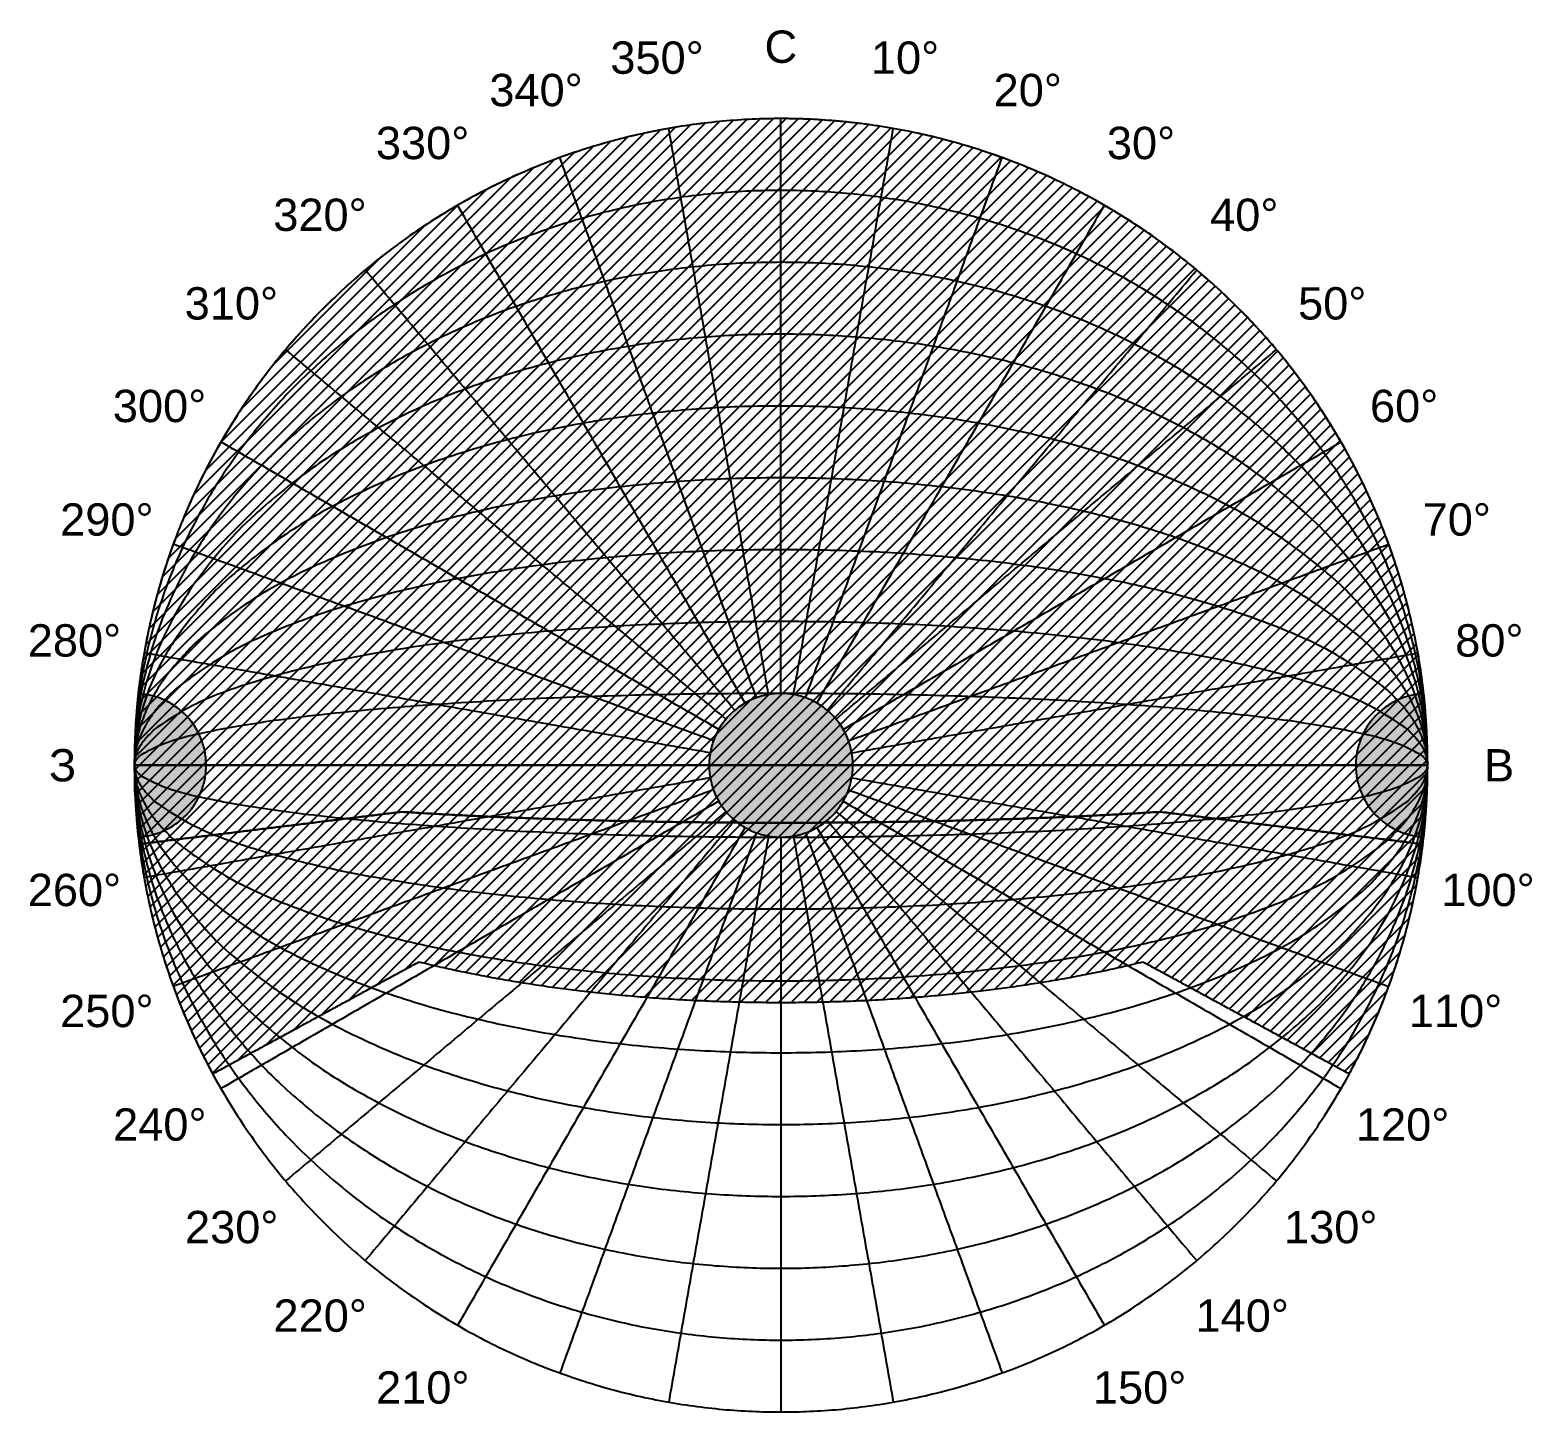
# Model space of a CAD drawing. Header units: metres. Extents: x -136 to 1605, y -2105 to 333.
# Drawn here: x -104.5 to 104.5, y -1590 to -1397.7 of the extents above; entities that cross this region are included whole.
import ezdxf

# ---------------------------------------------------------------- set-up
doc = ezdxf.new("R2010")
doc.units = ezdxf.units.M
doc.layers.add('118', color=7, linetype='Continuous', true_color=0x000000)
doc.styles.add('Meters Architectural', font='arial.ttf')

msp = doc.modelspace()

# ---------------------------------------------------------------- hatches: boundary and pattern name
at = {"layer": '118', "true_color": 0xff6b6b}
h = msp.add_hatch(dxfattribs=at)
h.set_pattern_fill('Hatch1', color=11, scale=10, angle=45, style=0, pattern_type=2)
h.set_pattern_definition([(45, (0, 0), (-0.8838835, 0.8838835), [])])
h.paths.add_polyline_path([(90, -1500), (89.98, -1498), (89.91, -1495.99), (89.8, -1493.96), (89.64, -1491.91), (89.43, -1489.86), (89.17, -1487.79), (88.86, -1485.71), (88.5, -1483.62), (88.08, -1481.53), (87.62, -1479.43), (87.1, -1477.34), (86.53, -1475.24), (85.9, -1473.14), (85.21, -1471.04), (84.48, -1468.95), (83.68, -1466.87), (82.83, -1464.8), (81.92, -1462.74), (80.96, -1460.69), (79.95, -1458.66), (78.87, -1456.65), (77.75, -1454.66), (76.56, -1452.69), (75.33, -1450.75), (74.04, -1448.84), (72.7, -1446.95), (71.31, -1445.09), (69.87, -1443.27), (68.38, -1441.49), (66.85, -1439.74), (65.27, -1438.03), (63.64, -1436.36), (61.97, -1434.73), (60.26, -1433.15), (58.51, -1431.62), (56.73, -1430.13), (54.91, -1428.69), (53.05, -1427.3), (51.16, -1425.96), (49.25, -1424.67), (47.31, -1423.44), (45.34, -1422.25), (43.35, -1421.13), (41.34, -1420.05), (39.31, -1419.04), (37.26, -1418.08), (35.2, -1417.17), (33.13, -1416.32), (31.05, -1415.52), (28.96, -1414.79), (26.86, -1414.1), (24.76, -1413.47), (22.66, -1412.9), (20.57, -1412.38), (18.47, -1411.92), (16.38, -1411.5), (14.29, -1411.14), (12.21, -1410.83), (10.14, -1410.57), (8.09, -1410.36), (6.04, -1410.2), (4.01, -1410.09), (2, -1410.02), (0, -1410), (-2, -1410.02), (-4.01, -1410.09), (-6.04, -1410.2), (-8.09, -1410.36), (-10.14, -1410.57), (-12.21, -1410.83), (-14.29, -1411.14), (-16.38, -1411.5), (-18.47, -1411.92), (-20.57, -1412.38), (-22.66, -1412.9), (-24.76, -1413.47), (-26.86, -1414.1), (-28.96, -1414.79), (-31.05, -1415.52), (-33.13, -1416.32), (-35.2, -1417.17), (-37.26, -1418.08), (-39.31, -1419.04), (-41.34, -1420.05), (-43.35, -1421.13), (-45.34, -1422.25), (-47.31, -1423.44), (-49.25, -1424.67), (-51.16, -1425.96), (-53.05, -1427.3), (-54.91, -1428.69), (-56.73, -1430.13), (-58.51, -1431.62), (-60.26, -1433.15), (-61.97, -1434.73), (-63.64, -1436.36), (-65.27, -1438.03), (-66.85, -1439.74), (-68.38, -1441.49), (-69.87, -1443.27), (-71.31, -1445.09), (-72.7, -1446.95), (-74.04, -1448.84), (-75.33, -1450.75), (-76.56, -1452.69), (-77.75, -1454.66), (-78.87, -1456.65), (-79.95, -1458.66), (-80.96, -1460.69), (-81.92, -1462.74), (-82.83, -1464.8), (-83.68, -1466.87), (-84.48, -1468.95), (-85.21, -1471.04), (-85.9, -1473.14), (-86.53, -1475.24), (-87.1, -1477.34), (-87.62, -1479.43), (-88.08, -1481.53), (-88.5, -1483.62), (-88.86, -1485.71), (-89.17, -1487.79), (-89.43, -1489.86), (-89.64, -1491.91), (-89.8, -1493.96), (-89.91, -1495.99), (-89.98, -1498), (-90, -1500), (-89.96, -1502.7), (-89.84, -1505.43), (-89.63, -1508.19), (-89.33, -1510.97), (-52.78, -1506.48), (-40.1, -1507.16), (-26.71, -1507.64), (0, -1508), (26.71, -1507.64), (40.1, -1507.16), (52.78, -1506.48), (89.33, -1510.97), (89.63, -1508.19), (89.84, -1505.43), (89.96, -1502.7)], flags=0)
at = {"layer": '118', "true_color": 0xffffff}
for points in [[(-89.44, -1490.02), (-89.69, -1492.54), (-89.86, -1495.05), (-89.97, -1497.54), (-90, -1500), (-80, -1500), (-80, -1499.79), (-80.01, -1499.57), (-80.02, -1499.36), (-80.04, -1499.14), (-80.06, -1498.92), (-80.09, -1498.7), (-80.12, -1498.48), (-80.15, -1498.25), (-80.2, -1498.03), (-80.24, -1497.81), (-80.3, -1497.58), (-80.36, -1497.36), (-80.42, -1497.13), (-80.49, -1496.91), (-80.57, -1496.69), (-80.65, -1496.46), (-80.73, -1496.24), (-80.83, -1496.02), (-80.92, -1495.8), (-81.03, -1495.58), (-81.14, -1495.37), (-81.25, -1495.15), (-81.38, -1494.94), (-81.5, -1494.73), (-81.63, -1494.52), (-81.77, -1494.32), (-81.91, -1494.12), (-82.06, -1493.92), (-82.22, -1493.72), (-82.37, -1493.53), (-82.54, -1493.34), (-82.7, -1493.16), (-82.88, -1492.98), (-83.05, -1492.81), (-83.24, -1492.64), (-83.42, -1492.47), (-83.61, -1492.31), (-83.8, -1492.15), (-84, -1492), (-84.2, -1491.85), (-84.4, -1491.71), (-84.61, -1491.58), (-84.82, -1491.45), (-85.03, -1491.32), (-85.24, -1491.21), (-85.45, -1491.09), (-85.67, -1490.99), (-85.89, -1490.88), (-86.11, -1490.79), (-86.33, -1490.7), (-86.55, -1490.61), (-86.78, -1490.53), (-87, -1490.46), (-87.23, -1490.39), (-87.45, -1490.33), (-87.67, -1490.27), (-87.9, -1490.22), (-88.12, -1490.18), (-88.34, -1490.14), (-88.57, -1490.1), (-88.79, -1490.07), (-89.01, -1490.05), (-89.23, -1490.03)], [(-10, -1500), (10, -1500), (10, -1499.78), (9.99, -1499.55), (9.98, -1499.33), (9.96, -1499.1), (9.94, -1498.87), (9.91, -1498.64), (9.87, -1498.41), (9.83, -1498.18), (9.79, -1497.95), (9.74, -1497.71), (9.68, -1497.48), (9.61, -1497.25), (9.54, -1497.02), (9.47, -1496.78), (9.39, -1496.55), (9.3, -1496.32), (9.2, -1496.09), (9.1, -1495.86), (9, -1495.63), (8.88, -1495.41), (8.76, -1495.18), (8.64, -1494.96), (8.51, -1494.74), (8.37, -1494.53), (8.23, -1494.32), (8.08, -1494.11), (7.92, -1493.9), (7.76, -1493.7), (7.6, -1493.5), (7.43, -1493.3), (7.25, -1493.11), (7.07, -1492.93), (6.89, -1492.75), (6.7, -1492.57), (6.5, -1492.4), (6.3, -1492.24), (6.1, -1492.08), (5.89, -1491.92), (5.68, -1491.77), (5.47, -1491.63), (5.26, -1491.49), (5.04, -1491.36), (4.82, -1491.24), (4.59, -1491.12), (4.37, -1491), (4.14, -1490.9), (3.91, -1490.8), (3.68, -1490.7), (3.45, -1490.61), (3.22, -1490.53), (2.98, -1490.46), (2.75, -1490.39), (2.52, -1490.32), (2.29, -1490.26), (2.05, -1490.21), (1.82, -1490.17), (1.59, -1490.13), (1.36, -1490.09), (1.13, -1490.06), (0.9, -1490.04), (0.67, -1490.02), (0.45, -1490.01), (0.22, -1490), (0, -1490), (-0.22, -1490), (-0.45, -1490.01), (-0.67, -1490.02), (-0.9, -1490.04), (-1.13, -1490.06), (-1.36, -1490.09), (-1.59, -1490.13), (-1.82, -1490.17), (-2.05, -1490.21), (-2.29, -1490.26), (-2.52, -1490.32), (-2.75, -1490.39), (-2.98, -1490.46), (-3.22, -1490.53), (-3.45, -1490.61), (-3.68, -1490.7), (-3.91, -1490.8), (-4.14, -1490.9), (-4.37, -1491), (-4.59, -1491.12), (-4.82, -1491.24), (-5.04, -1491.36), (-5.26, -1491.49), (-5.47, -1491.63), (-5.68, -1491.77), (-5.89, -1491.92), (-6.1, -1492.08), (-6.3, -1492.24), (-6.5, -1492.4), (-6.7, -1492.57), (-6.89, -1492.75), (-7.07, -1492.93), (-7.25, -1493.11), (-7.43, -1493.3), (-7.6, -1493.5), (-7.76, -1493.7), (-7.92, -1493.9), (-8.08, -1494.11), (-8.23, -1494.32), (-8.37, -1494.53), (-8.51, -1494.74), (-8.64, -1494.96), (-8.76, -1495.18), (-8.88, -1495.41), (-9, -1495.63), (-9.1, -1495.86), (-9.2, -1496.09), (-9.3, -1496.32), (-9.39, -1496.55), (-9.47, -1496.78), (-9.54, -1497.02), (-9.61, -1497.25), (-9.68, -1497.48), (-9.74, -1497.71), (-9.79, -1497.95), (-9.83, -1498.18), (-9.87, -1498.41), (-9.91, -1498.64), (-9.94, -1498.87), (-9.96, -1499.1), (-9.98, -1499.33), (-9.99, -1499.55), (-10, -1499.78)], [(80, -1500), (90, -1500), (89.97, -1497.54), (89.86, -1495.05), (89.69, -1492.54), (89.44, -1490.02), (89.23, -1490.03), (89.01, -1490.05), (88.79, -1490.07), (88.57, -1490.1), (88.34, -1490.14), (88.12, -1490.18), (87.9, -1490.22), (87.67, -1490.27), (87.45, -1490.33), (87.23, -1490.39), (87, -1490.46), (86.78, -1490.53), (86.55, -1490.61), (86.33, -1490.7), (86.11, -1490.79), (85.89, -1490.88), (85.67, -1490.99), (85.45, -1491.09), (85.24, -1491.21), (85.03, -1491.32), (84.82, -1491.45), (84.61, -1491.58), (84.4, -1491.71), (84.2, -1491.85), (84, -1492), (83.8, -1492.15), (83.61, -1492.31), (83.42, -1492.47), (83.24, -1492.64), (83.05, -1492.81), (82.88, -1492.98), (82.7, -1493.16), (82.54, -1493.34), (82.37, -1493.53), (82.22, -1493.72), (82.06, -1493.92), (81.91, -1494.12), (81.77, -1494.32), (81.63, -1494.52), (81.5, -1494.73), (81.38, -1494.94), (81.25, -1495.15), (81.14, -1495.37), (81.03, -1495.58), (80.92, -1495.8), (80.83, -1496.02), (80.73, -1496.24), (80.65, -1496.46), (80.57, -1496.69), (80.49, -1496.91), (80.42, -1497.13), (80.36, -1497.36), (80.3, -1497.58), (80.24, -1497.81), (80.2, -1498.03), (80.15, -1498.25), (80.12, -1498.48), (80.09, -1498.7), (80.06, -1498.92), (80.04, -1499.14), (80.02, -1499.36), (80.01, -1499.57), (80, -1499.79)], [(-80, -1500), (-90, -1500), (-89.97, -1502.46), (-89.86, -1504.95), (-89.69, -1507.46), (-89.44, -1509.98), (-89.23, -1509.97), (-89.01, -1509.95), (-88.79, -1509.93), (-88.57, -1509.9), (-88.34, -1509.86), (-88.12, -1509.82), (-87.9, -1509.78), (-87.67, -1509.73), (-87.45, -1509.67), (-87.23, -1509.61), (-87, -1509.54), (-86.78, -1509.47), (-86.55, -1509.39), (-86.33, -1509.3), (-86.11, -1509.21), (-85.89, -1509.12), (-85.67, -1509.01), (-85.45, -1508.91), (-85.24, -1508.79), (-85.03, -1508.68), (-84.82, -1508.55), (-84.61, -1508.42), (-84.4, -1508.29), (-84.2, -1508.15), (-84, -1508), (-83.8, -1507.85), (-83.61, -1507.69), (-83.42, -1507.53), (-83.24, -1507.36), (-83.05, -1507.19), (-82.88, -1507.02), (-82.7, -1506.84), (-82.54, -1506.66), (-82.37, -1506.47), (-82.22, -1506.28), (-82.06, -1506.08), (-81.91, -1505.88), (-81.77, -1505.68), (-81.63, -1505.48), (-81.5, -1505.27), (-81.38, -1505.06), (-81.25, -1504.85), (-81.14, -1504.63), (-81.03, -1504.42), (-80.92, -1504.2), (-80.83, -1503.98), (-80.73, -1503.76), (-80.65, -1503.54), (-80.57, -1503.31), (-80.49, -1503.09), (-80.42, -1502.87), (-80.36, -1502.64), (-80.3, -1502.42), (-80.24, -1502.19), (-80.2, -1501.97), (-80.15, -1501.75), (-80.12, -1501.52), (-80.09, -1501.3), (-80.06, -1501.08), (-80.04, -1500.86), (-80.02, -1500.64), (-80.01, -1500.43), (-80, -1500.21)], [(10, -1500), (-10, -1500), (-10, -1500.22), (-9.99, -1500.45), (-9.98, -1500.67), (-9.96, -1500.9), (-9.94, -1501.13), (-9.91, -1501.36), (-9.87, -1501.59), (-9.83, -1501.82), (-9.79, -1502.05), (-9.74, -1502.29), (-9.68, -1502.52), (-9.61, -1502.75), (-9.54, -1502.98), (-9.47, -1503.22), (-9.39, -1503.45), (-9.3, -1503.68), (-9.2, -1503.91), (-9.1, -1504.14), (-9, -1504.37), (-8.88, -1504.59), (-8.76, -1504.82), (-8.64, -1505.04), (-8.51, -1505.26), (-8.37, -1505.47), (-8.23, -1505.68), (-8.08, -1505.89), (-7.92, -1506.1), (-7.76, -1506.3), (-7.6, -1506.5), (-7.43, -1506.7), (-7.25, -1506.89), (-7.07, -1507.07), (-6.89, -1507.25), (-6.7, -1507.43), (-6.5, -1507.6), (-6.3, -1507.76), (-6.1, -1507.92), (-5.89, -1508.08), (-5.68, -1508.23), (-5.47, -1508.37), (-5.26, -1508.51), (-5.04, -1508.64), (-4.82, -1508.76), (-4.59, -1508.88), (-4.37, -1509), (-4.14, -1509.1), (-3.91, -1509.2), (-3.68, -1509.3), (-3.45, -1509.39), (-3.22, -1509.47), (-2.98, -1509.54), (-2.75, -1509.61), (-2.52, -1509.68), (-2.29, -1509.74), (-2.05, -1509.79), (-1.82, -1509.83), (-1.59, -1509.87), (-1.36, -1509.91), (-1.13, -1509.94), (-0.9, -1509.96), (-0.67, -1509.98), (-0.45, -1509.99), (-0.22, -1510), (0, -1510), (0.22, -1510), (0.45, -1509.99), (0.67, -1509.98), (0.9, -1509.96), (1.13, -1509.94), (1.36, -1509.91), (1.59, -1509.87), (1.82, -1509.83), (2.05, -1509.79), (2.29, -1509.74), (2.52, -1509.68), (2.75, -1509.61), (2.98, -1509.54), (3.22, -1509.47), (3.45, -1509.39), (3.68, -1509.3), (3.91, -1509.2), (4.14, -1509.1), (4.37, -1509), (4.59, -1508.88), (4.82, -1508.76), (5.04, -1508.64), (5.26, -1508.51), (5.47, -1508.37), (5.68, -1508.23), (5.89, -1508.08), (6.1, -1507.92), (6.3, -1507.76), (6.5, -1507.6), (6.7, -1507.43), (6.89, -1507.25), (7.07, -1507.07), (7.25, -1506.89), (7.43, -1506.7), (7.6, -1506.5), (7.76, -1506.3), (7.92, -1506.1), (8.08, -1505.89), (8.23, -1505.68), (8.37, -1505.47), (8.51, -1505.26), (8.64, -1505.04), (8.76, -1504.82), (8.88, -1504.59), (9, -1504.37), (9.1, -1504.14), (9.2, -1503.91), (9.3, -1503.68), (9.39, -1503.45), (9.47, -1503.22), (9.54, -1502.98), (9.61, -1502.75), (9.68, -1502.52), (9.74, -1502.29), (9.79, -1502.05), (9.83, -1501.82), (9.87, -1501.59), (9.91, -1501.36), (9.94, -1501.13), (9.96, -1500.9), (9.98, -1500.67), (9.99, -1500.45), (10, -1500.22)], [(89.44, -1509.98), (89.69, -1507.46), (89.86, -1504.95), (89.97, -1502.46), (90, -1500), (80, -1500), (80, -1500.21), (80.01, -1500.43), (80.02, -1500.64), (80.04, -1500.86), (80.06, -1501.08), (80.09, -1501.3), (80.12, -1501.52), (80.15, -1501.75), (80.2, -1501.97), (80.24, -1502.19), (80.3, -1502.42), (80.36, -1502.64), (80.42, -1502.87), (80.49, -1503.09), (80.57, -1503.31), (80.65, -1503.54), (80.73, -1503.76), (80.83, -1503.98), (80.92, -1504.2), (81.03, -1504.42), (81.14, -1504.63), (81.25, -1504.85), (81.38, -1505.06), (81.5, -1505.27), (81.63, -1505.48), (81.77, -1505.68), (81.91, -1505.88), (82.06, -1506.08), (82.22, -1506.28), (82.37, -1506.47), (82.54, -1506.66), (82.7, -1506.84), (82.88, -1507.02), (83.05, -1507.19), (83.24, -1507.36), (83.42, -1507.53), (83.61, -1507.69), (83.8, -1507.85), (84, -1508), (84.2, -1508.15), (84.4, -1508.29), (84.61, -1508.42), (84.82, -1508.55), (85.03, -1508.68), (85.24, -1508.79), (85.45, -1508.91), (85.67, -1509.01), (85.89, -1509.12), (86.11, -1509.21), (86.33, -1509.3), (86.55, -1509.39), (86.78, -1509.47), (87, -1509.54), (87.23, -1509.61), (87.45, -1509.67), (87.67, -1509.73), (87.9, -1509.78), (88.12, -1509.82), (88.34, -1509.86), (88.57, -1509.9), (88.79, -1509.93), (89.01, -1509.95), (89.23, -1509.97)]]:
    msp.add_hatch(color=7, dxfattribs=at).paths.add_polyline_path(points, flags=0)
at = {"layer": '118', "true_color": 0xd671f5}
h = msp.add_hatch(dxfattribs=at)
h.set_pattern_fill('Hatch1', color=201, scale=10, angle=45, style=0, pattern_type=2)
h.set_pattern_definition([(45, (4e-13, -5e-13), (-0.8838835, 0.8838835), [])])
h.paths.add_polyline_path([(89.33, -1510.97), (52.78, -1506.48), (40.1, -1507.16), (26.71, -1507.64), (0, -1508), (-26.71, -1507.64), (-40.1, -1507.16), (-52.78, -1506.48), (-89.33, -1510.97), (-89.06, -1512.96), (-88.75, -1514.97), (-88.38, -1516.98), (-87.97, -1518.99), (-87.51, -1521.01), (-87, -1523.03), (-86.44, -1525.05), (-85.83, -1527.07), (-85.17, -1529.09), (-84.46, -1531.1), (-83.69, -1533.1), (-82.88, -1535.09), (-82.01, -1537.08), (-81.09, -1539.05), (-80.12, -1541), (-79.09, -1542.94), (-50.37, -1527.35), (-47.4, -1528.05), (-44.37, -1528.71), (-38.16, -1529.89), (-31.81, -1530.87), (-25.38, -1531.66), (-18.93, -1532.26), (-12.51, -1532.68), (-6.19, -1532.92), (0, -1533), (6.19, -1532.92), (12.51, -1532.68), (18.93, -1532.26), (25.38, -1531.66), (31.81, -1530.87), (38.16, -1529.89), (44.37, -1528.71), (47.4, -1528.05), (50.37, -1527.35), (79.09, -1542.94), (80.12, -1541), (81.09, -1539.05), (82.01, -1537.08), (82.88, -1535.09), (83.69, -1533.1), (84.46, -1531.1), (85.17, -1529.09), (85.83, -1527.07), (86.44, -1525.05), (87, -1523.03), (87.51, -1521.01), (87.97, -1518.99), (88.38, -1516.98), (88.75, -1514.97), (89.06, -1512.96)], flags=0)

# ---------------------------------------------------------------- linework, layer by layer
at = {"layer": '118'}
for p, q in [((90, -1500), (-90, -1500)), ((-90, -1500), (90, -1500))]:
    msp.add_line(p, q, dxfattribs=at)
for points, weights, knots in [([(90, -1500), (90, -1410), (0, -1410), (-90, -1410), (-90, -1500)], [1, 0.707106781187, 1, 0.707106781187, 1], [0, 0, 0, 141.371669, 141.371669, 282.743339, 282.743339, 282.743339]), ([(90, -1500), (90, -1410), (0, -1410), (-90, -1410), (-90, -1500), (-90, -1505.5), (-89.33, -1510.97)], [1, 0.707106781187, 1, 0.707106781187, 1, 0.97529159111, 0.954751974331], [0, 0, 0, 141.371669, 141.371669, 282.743339, 282.743339, 294.669422, 294.669422, 294.669422]), ([(90, -1500), (90, -1420), (0, -1420), (-90, -1420), (-90, -1500)], [1, 0.707106781187, 1, 0.707106781187, 1], [0, 0, 0, 1.570796, 1.570796, 3.141593, 3.141593, 3.141593]), ([(90, -1500), (90, -1430), (0, -1430), (-90, -1430), (-90, -1500)], [1, 0.707106781187, 1, 0.707106781187, 1], [0, 0, 0, 1.570796, 1.570796, 3.141593, 3.141593, 3.141593]), ([(90, -1500), (90, -1440), (0, -1440), (-90, -1440), (-90, -1500)], [1, 0.707106781187, 1, 0.707106781187, 1], [0, 0, 0, 1.570796, 1.570796, 3.141593, 3.141593, 3.141593]), ([(90, -1500), (90, -1450), (0, -1450), (-90, -1450), (-90, -1500)], [1, 0.707106781187, 1, 0.707106781187, 1], [0, 0, 0, 1.570796, 1.570796, 3.141593, 3.141593, 3.141593]), ([(90, -1500), (90, -1460), (0, -1460), (-90, -1460), (-90, -1500)], [1, 0.707106781187, 1, 0.707106781187, 1], [0, 0, 0, 1.570796, 1.570796, 3.141593, 3.141593, 3.141593]), ([(90, -1500), (90, -1470), (0, -1470), (-90, -1470), (-90, -1500)], [1, 0.707106781187, 1, 0.707106781187, 1], [0, 0, 0, 1.570796, 1.570796, 3.141593, 3.141593, 3.141593]), ([(90, -1500), (90, -1480), (0, -1480), (-90, -1480), (-90, -1500)], [1, 0.707106781187, 1, 0.707106781187, 1], [0, 0, 0, 1.570796, 1.570796, 3.141593, 3.141593, 3.141593]), ([(90, -1500), (90, -1490), (0, -1490), (-90, -1490), (-90, -1500)], [1, 0.707106781187, 1, 0.707106781187, 1], [0, 0, 0, 1.570796, 1.570796, 3.141593, 3.141593, 3.141593]), ([(10, -1500), (10, -1490), (0, -1490), (-10, -1490), (-10, -1500)], [1, 0.707106781187, 1, 0.707106781187, 1], [150, 150, 150, 165.707963, 165.707963, 181.415927, 181.415927, 181.415927]), ([(10, -1500), (10, -1490), (0, -1490), (-10, -1490), (-10, -1500)], [1, 0.707106781187, 1, 0.707106781187, 1], [0, 0, 0, 15.707963, 15.707963, 31.415927, 31.415927, 31.415927]), ([(-90, -1500), (-90, -1590), (0, -1590), (90, -1590), (90, -1500)], [1, 0.707106781187, 1, 0.707106781187, 1], [0, 0, 0, 141.371669, 141.371669, 282.743339, 282.743339, 282.743339]), ([(-90, -1500), (-90, -1580), (0, -1580), (90, -1580), (90, -1500)], [1, 0.707106781187, 1, 0.707106781187, 1], [0, 0, 0, 1.570796, 1.570796, 3.141593, 3.141593, 3.141593]), ([(-90, -1500), (-90, -1570), (0, -1570), (90, -1570), (90, -1500)], [1, 0.707106781187, 1, 0.707106781187, 1], [0, 0, 0, 1.570796, 1.570796, 3.141593, 3.141593, 3.141593]), ([(-90, -1500), (-90, -1560), (0, -1560), (90, -1560), (90, -1500)], [1, 0.707106781187, 1, 0.707106781187, 1], [0, 0, 0, 1.570796, 1.570796, 3.141593, 3.141593, 3.141593]), ([(-90, -1500), (-90, -1550), (0, -1550), (90, -1550), (90, -1500)], [1, 0.707106781187, 1, 0.707106781187, 1], [0, 0, 0, 1.570796, 1.570796, 3.141593, 3.141593, 3.141593]), ([(-90, -1500), (-90, -1540), (0, -1540), (90, -1540), (90, -1500)], [1, 0.707106781187, 1, 0.707106781187, 1], [0, 0, 0, 1.570796, 1.570796, 3.141593, 3.141593, 3.141593]), ([(-90, -1500), (-90, -1530), (0, -1530), (90, -1530), (90, -1500)], [1, 0.707106781187, 1, 0.707106781187, 1], [0, 0, 0, 1.570796, 1.570796, 3.141593, 3.141593, 3.141593]), ([(-90, -1500), (-90, -1520), (0, -1520), (90, -1520), (90, -1500)], [1, 0.707106781187, 1, 0.707106781187, 1], [0, 0, 0, 1.570796, 1.570796, 3.141593, 3.141593, 3.141593]), ([(-90, -1500), (-90, -1510), (0, -1510), (90, -1510), (90, -1500)], [1, 0.707106781187, 1, 0.707106781187, 1], [0, 0, 0, 1.570796, 1.570796, 3.141593, 3.141593, 3.141593]), ([(-10, -1500), (-10, -1510), (0, -1510), (10, -1510), (10, -1500)], [1, 0.707106781187, 1, 0.707106781187, 1], [150, 150, 150, 165.707963, 165.707963, 181.415927, 181.415927, 181.415927]), ([(-10, -1500), (-10, -1510), (0, -1510), (10, -1510), (10, -1500)], [1, 0.707106781187, 1, 0.707106781187, 1], [0, 0, 0, 15.707963, 15.707963, 31.415927, 31.415927, 31.415927]), ([(52.78, -1506.48), (29.16, -1508), (0, -1508), (-29.16, -1508), (-52.78, -1506.48)], [0.954751974331, 0.980012489541, 1.11152571206, 0.980012489542, 0.954751974331], [-332.762926, -332.762926, -332.762926, -332.128384, -332.128384, -331.493842, -331.493842, -331.493842]), ([(-52.78, -1506.48), (-29.16, -1508), (0, -1508), (29.16, -1508), (52.78, -1506.48)], [0.954751974331, 0.980012489542, 1.11152571206, 0.980012489541, 0.954751974331], [331.493842, 331.493842, 331.493842, 332.128384, 332.128384, 332.762926, 332.762926, 332.762926]), ([(-50.37, -1527.35), (-27.54, -1533), (0, -1533), (27.54, -1533), (50.37, -1527.35)], [0.871497688034, 0.897879570367, 1.01169712034, 0.897879570366, 0.871497688034], [-227.968377, -227.968377, -227.968377, -227.365028, -227.365028, -226.761678, -226.761678, -226.761678])]:
    msp.add_rational_spline(points, weights, degree=2, knots=knots, dxfattribs=at)
for points in [[(0, -1490), (0, -1450), (0, -1410)], [(-1.74, -1490.15), (-8.68, -1450.76), (-15.63, -1411.37)], [(1.74, -1490.15), (8.68, -1450.76), (15.63, -1411.37)], [(-3.42, -1490.6), (-17.1, -1453.02), (-30.78, -1415.43)], [(3.42, -1490.6), (17.1, -1453.02), (30.78, -1415.43)], [(-5, -1491.34), (-25, -1456.7), (-45, -1422.06)], [(5, -1491.34), (25, -1456.7), (45, -1422.06)], [(-6.43, -1492.34), (-32.14, -1461.7), (-57.85, -1431.06)], [(6.43, -1492.34), (32.14, -1461.7), (57.85, -1431.06)], [(-7.66, -1493.57), (-38.3, -1467.86), (-68.94, -1442.15)], [(7.66, -1493.57), (38.3, -1467.86), (68.94, -1442.15)], [(-8.66, -1495), (-43.3, -1475), (-77.94, -1455)], [(8.66, -1495), (43.3, -1475), (77.94, -1455)], [(-9.4, -1496.58), (-46.98, -1482.9), (-84.57, -1469.22)], [(9.4, -1496.58), (46.98, -1482.9), (84.57, -1469.22)], [(-9.85, -1498.26), (-49.24, -1491.32), (-88.63, -1484.37)], [(9.85, -1498.26), (49.24, -1491.32), (88.63, -1484.37)], [(-10, -1500), (-50, -1500), (-90, -1500)], [(-10, -1500), (-50, -1500), (-90, -1500)], [(-80, -1500), (-85, -1500), (-90, -1500)], [(-90, -1500), (-85, -1500), (-80, -1500)], [(10, -1500), (0, -1500), (-10, -1500)], [(-10, -1500), (0, -1500), (10, -1500)], [(10, -1500), (50, -1500), (90, -1500)], [(10, -1500), (50, -1500), (90, -1500)], [(90, -1500), (85, -1500), (80, -1500)], [(80, -1500), (85, -1500), (90, -1500)], [(-9.85, -1501.74), (-49.24, -1508.68), (-88.63, -1515.63)], [(9.85, -1501.74), (49.24, -1508.68), (88.63, -1515.63)], [(-9.4, -1503.42), (-46.98, -1517.1), (-84.57, -1530.78)], [(9.4, -1503.42), (46.98, -1517.1), (84.57, -1530.78)], [(-89.33, -1510.97), (-71.05, -1508.72), (-52.78, -1506.48)], [(-8.66, -1505), (-43.3, -1525), (-77.94, -1545)], [(-7.66, -1506.43), (-38.3, -1532.14), (-68.94, -1557.85)], [(7.66, -1506.43), (38.3, -1532.14), (68.94, -1557.85)], [(8.66, -1505), (43.3, -1525), (77.94, -1545)], [(89.33, -1510.97), (71.05, -1508.72), (52.78, -1506.48)], [(52.78, -1506.48), (71.05, -1508.72), (89.33, -1510.97)], [(-6.43, -1507.66), (-32.14, -1538.3), (-57.85, -1568.94)], [(-5, -1508.66), (-25, -1543.3), (-45, -1577.94)], [(5, -1508.66), (25, -1543.3), (45, -1577.94)], [(6.43, -1507.66), (32.14, -1538.3), (57.85, -1568.94)], [(-3.42, -1509.4), (-17.1, -1546.98), (-30.78, -1584.57)], [(-1.74, -1509.85), (-8.68, -1549.24), (-15.63, -1588.63)], [(0, -1510), (0, -1550), (0, -1590)], [(1.74, -1509.85), (8.68, -1549.24), (15.63, -1588.63)], [(3.42, -1509.4), (17.1, -1546.98), (30.78, -1584.57)], [(-79.09, -1542.94), (-64.73, -1535.15), (-50.37, -1527.35)], [(50.37, -1527.35), (64.73, -1535.15), (79.09, -1542.94)]]:
    msp.add_open_spline(points, degree=2, dxfattribs=at)
for points, weights in [([(-89.44, -1490.02), (-90, -1494.99), (-90, -1500)], [0.958409093518, 0.977471759572, 1]), ([(-80, -1500), (-80, -1490.54), (-89.44, -1490.02)], [1, 0.718490523447, 0.978117408536]), ([(89.44, -1490.02), (80, -1490.54), (80, -1500)], [0.958409093518, 0.704013490884, 0.97985076756]), ([(90, -1500), (90, -1494.99), (89.44, -1490.02)], [1, 0.977471759572, 0.958409093518]), ([(-90, -1500), (-90, -1505.01), (-89.44, -1509.98)], [1, 0.977471759572, 0.958409093518]), ([(-89.44, -1509.98), (-80, -1509.46), (-80, -1500)], [0.958409093518, 0.704013490884, 0.97985076756]), ([(80, -1500), (80, -1509.46), (89.44, -1509.98)], [1, 0.718490523447, 0.978117408536]), ([(89.33, -1510.97), (90, -1505.5), (90, -1500)], [0.954751974331, 0.975291594856, 1.00000000934]), ([(89.44, -1509.98), (90, -1505.01), (90, -1500)], [0.958409093518, 0.977471759572, 1]), ([(-52.78, -1506.48), (-71.05, -1508.72), (-89.33, -1510.97)], [0.954751974331, 0.954751974331, 0.954751975416]), ([(-89.33, -1510.97), (-87.25, -1527.93), (-79.09, -1542.94)], [0.954751975416, 0.896167190927, 0.871497688034]), ([(79.09, -1542.94), (87.25, -1527.93), (89.33, -1510.97)], [0.871497688034, 0.896167190075, 0.954751970363])]:
    msp.add_rational_spline(points, weights, degree=2, dxfattribs=at)

# ---------------------------------------------------------------- texts
at = {"layer": '118', "char_height": 4.5, "attachment_point": 1, "style": 'Meters Architectural'}
for s, insert, width in [('С', (-2.29, -1397.74), 17.5598), ('350°', (-23.75, -1399.26), 34.0435), ('10°', (12.51, -1399.26), 27.0978), ('340°', (-40.59, -1403.77), 34.0435), ('20°', (29.59, -1403.77), 27.0978), ('330°', (-56.38, -1411.14), 34.0435), ('30°', (45.35, -1411.14), 27.0978), ('320°', (-70.66, -1421.13), 34.0435), ('40°', (59.72, -1421.13), 27.0978), ('310°', (-82.99, -1433.46), 34.0435), ('50°', (71.96, -1433.46), 27.0978), ('300°', (-92.99, -1447.74), 34.0435), ('60°', (81.97, -1447.74), 27.0978), ('290°', (-100.32, -1463.54), 34.0435), ('70°', (89.3, -1463.54), 27.0978), ('280°', (-104.83, -1480.37), 34.0435), ('80°', (93.83, -1480.37), 27.0978), ('З', (-101.88, -1497.74), 16.0924), ('В', (97.85, -1497.75), 16.7283), ('260°', (-104.83, -1515.1), 34.0435), ('100°', (91.89, -1515.1), 34.0435), ('250°', (-100.32, -1531.94), 34.0435), ('110°', (87.38, -1531.94), 34.0435), ('240°', (-92.95, -1547.74), 34.0435), ('120°', (80.01, -1547.74), 34.0435), ('230°', (-82.95, -1562.02), 34.0435), ('130°', (70.01, -1562.02), 34.0435), ('220°', (-70.63, -1574.34), 34.0435), ('140°', (57.69, -1574.34), 34.0435), ('210°', (-56.35, -1584.34), 34.0435), ('150°', (43.41, -1584.34), 34.0435)]:
    msp.add_mtext(s, dxfattribs=dict(at, insert=insert, width=width))

doc.saveas('drawing.dxf')
